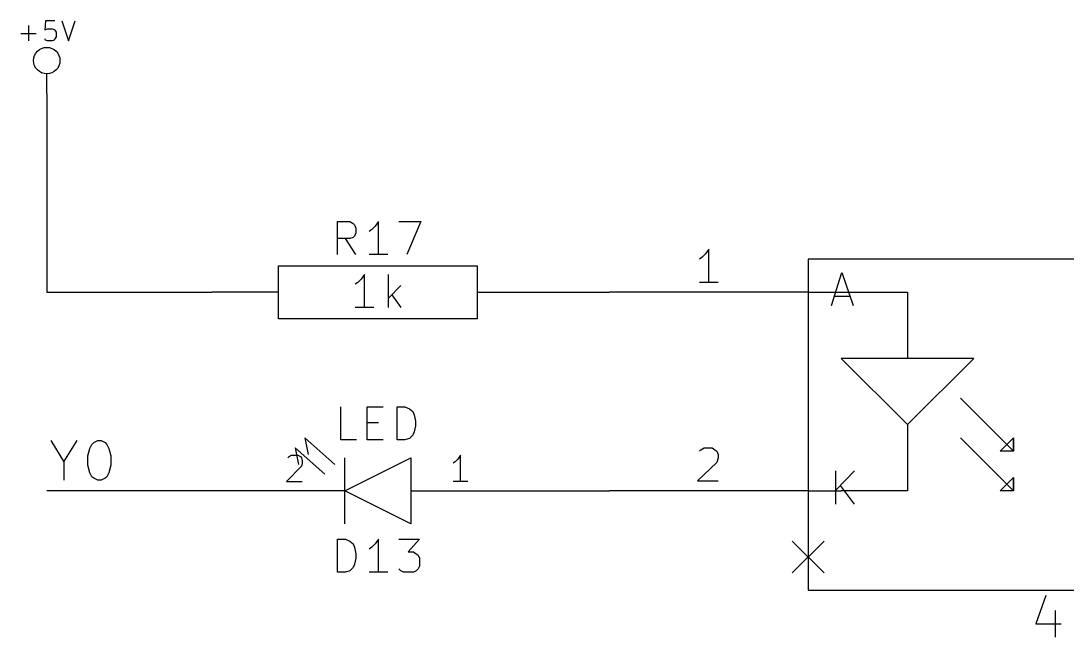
# Model space of a CAD drawing. Extents: x 4000 to 196000, y 4000 to 146000.
# Drawn here: x 136110 to 151910, y 17790 to 27100 of the extents above; entities that cross this region are included whole.
import ezdxf

# ---------------------------------------------------------------- set-up
doc = ezdxf.new("R2010")
doc.units = 0
doc.layers.add('BLACK', color=1, linetype='CONTINUOUS')

msp = doc.modelspace()

# ---------------------------------------------------------------- linework, layer by layer
at = {"layer": 'BLACK'}
for p, q in [((136230, 26800), (136230, 27030)), ((136480, 27100), (136470, 26960)), ((136620, 27100), (136480, 27100)), ((136730, 27100), (136830, 26800)), ((136830, 26800), (136930, 27100)), ((136110, 26910), (136340, 26910)), ((136470, 26960), (136480, 26970)), ((136480, 26970), (136510, 26980)), ((136510, 26980), (136580, 26980)), ((136580, 26980), (136610, 26970)), ((136610, 26970), (136620, 26960)), ((136620, 26960), (136640, 26930)), ((136640, 26860), (136620, 26830)), ((136640, 26930), (136640, 26860)), ((136480, 26810), (136470, 26830)), ((136510, 26800), (136480, 26810)), ((136580, 26800), (136510, 26800)), ((136610, 26810), (136580, 26800)), ((136620, 26830), (136610, 26810)), ((136500, 26000), (136500, 26300)), ((136500, 26000), (136500, 23000)), ((140890, 23570), (140890, 24070)), ((140890, 24070), (141080, 24070)), ((141080, 24070), (141130, 24040)), ((141130, 24040), (141150, 24020)), ((141150, 24020), (141170, 23970)), ((141510, 24070), (141460, 24000)), ((141510, 23570), (141510, 24070)), ((141820, 24070), (142150, 24070)), ((142150, 24070), (141940, 23570)), ((141170, 23900), (141150, 23850)), ((141170, 23970), (141170, 23900)), ((141410, 23950), (141370, 23920)), ((141460, 24000), (141410, 23950)), ((141080, 23810), (140890, 23810)), ((141170, 23570), (141010, 23810)), ((141130, 23830), (141080, 23810)), ((141150, 23850), (141130, 23830)), ((141650, 23570), (141370, 23570)), ((146450, 23580), (146400, 23530)), ((146500, 23650), (146450, 23580)), ((146500, 23150), (146500, 23650)), ((140000, 22600), (140000, 23400)), ((140000, 23400), (143000, 23400)), ((143000, 23400), (143000, 22600)), ((146400, 23530), (146360, 23500)), ((148000, 23500), (148000, 18500)), ((154500, 23500), (148000, 23500)), ((141300, 23270), (141250, 23200)), ((141300, 22770), (141300, 23270)), ((141660, 22770), (141660, 23270)), ((148350, 22800), (148510, 23300)), ((148510, 23300), (148680, 22800)), ((141200, 23150), (141160, 23120)), ((141250, 23200), (141200, 23150)), ((141850, 23100), (141660, 22910)), ((146640, 23150), (146360, 23150)), ((136500, 23000), (139000, 23000)), ((140000, 23000), (139000, 23000)), ((141710, 22960), (141850, 22770)), ((143000, 23000), (144000, 23000)), ((144000, 23000), (145000, 23000)), ((148000, 23000), (145000, 23000)), ((148000, 23000), (148500, 23000)), ((148400, 22940), (148630, 22940)), ((148500, 23000), (149500, 23000)), ((149500, 23000), (149500, 22000)), ((141440, 22770), (141160, 22770)), ((143000, 22600), (140000, 22600)), ((149500, 22000), (148500, 22000)), ((148500, 22000), (149500, 21000)), ((149500, 21000), (150500, 22000)), ((150500, 22000), (149500, 22000)), ((150300, 21400), (151100, 20600)), ((140940, 20770), (140940, 21270)), ((141340, 20770), (141340, 21270)), ((141340, 21270), (141580, 21270)), ((141790, 20770), (141790, 21270)), ((141790, 21270), (141910, 21270)), ((141910, 21270), (141980, 21240)), ((141980, 21240), (142030, 21200)), ((142030, 21200), (142050, 21150)), ((141340, 21030), (141510, 21030)), ((142050, 21150), (142070, 21050)), ((142070, 21050), (142070, 20980)), ((142050, 20890), (142030, 20840)), ((142070, 20980), (142050, 20890)), ((149500, 21000), (149500, 20000)), ((136560, 20760), (136760, 20440)), ((136760, 20440), (136960, 20760)), ((137150, 20640), (137180, 20700)), ((137180, 20700), (137210, 20730)), ((137210, 20730), (137270, 20760)), ((137270, 20760), (137320, 20760)), ((137320, 20760), (137380, 20730)), ((137380, 20730), (137410, 20700)), ((137410, 20700), (137440, 20640)), ((140850, 20400), (140400, 20800)), ((140400, 20800), (140450, 20550)), ((141180, 20770), (140940, 20770)), ((141580, 20770), (141340, 20770)), ((141910, 20770), (141790, 20770)), ((141980, 20790), (141910, 20770)), ((142030, 20840), (141980, 20790)), ((150300, 20800), (151100, 20000)), ((150900, 20600), (151100, 20800)), ((151100, 20600), (151100, 20800)), ((151100, 20800), (151100, 20600)), ((137120, 20530), (137150, 20640)), ((137440, 20640), (137470, 20530)), ((140160, 20520), (140190, 20540)), ((140190, 20540), (140290, 20540)), ((140700, 20250), (140250, 20650)), ((140250, 20650), (140300, 20400)), ((140290, 20540), (140330, 20520)), ((142750, 20540), (142710, 20480)), ((142750, 20140), (142750, 20540)), ((146360, 20600), (146380, 20620)), ((146380, 20620), (146430, 20650)), ((146430, 20650), (146550, 20650)), ((146550, 20650), (146590, 20620)), ((146590, 20620), (146620, 20600)), ((146620, 20600), (146640, 20550)), ((146640, 20550), (146640, 20500)), ((151100, 20600), (150900, 20600)), ((136760, 20440), (136760, 20160)), ((137120, 20390), (137120, 20530)), ((137150, 20270), (137120, 20390)), ((137470, 20390), (137440, 20270)), ((137470, 20530), (137470, 20390)), ((140140, 20500), (140160, 20520)), ((140330, 20520), (140350, 20500)), ((140350, 20500), (140360, 20460)), ((140360, 20420), (140350, 20370)), ((140360, 20460), (140360, 20420)), ((141000, 19500), (141000, 20500)), ((141000, 20000), (142000, 20500)), ((142000, 20500), (142000, 19500)), ((142670, 20440), (142640, 20420)), ((142710, 20480), (142670, 20440)), ((146620, 20430), (146330, 20150)), ((146640, 20500), (146620, 20430)), ((137180, 20210), (137150, 20270)), ((137440, 20270), (137410, 20210)), ((140350, 20370), (140120, 20140)), ((148420, 19800), (148420, 20300)), ((148700, 20300), (148420, 20010)), ((137210, 20190), (137180, 20210)), ((137270, 20160), (137210, 20190)), ((137320, 20160), (137270, 20160)), ((137380, 20190), (137320, 20160)), ((137410, 20210), (137380, 20190)), ((140120, 20140), (140360, 20140)), ((142860, 20140), (142640, 20140)), ((146330, 20150), (146640, 20150)), ((148700, 19800), (148490, 20080)), ((150900, 20000), (151100, 20200)), ((151100, 20000), (151100, 20200)), ((151100, 20200), (151100, 20000)), ((139500, 20000), (136500, 20000)), ((141000, 20000), (139500, 20000)), ((142000, 19500), (141000, 20000)), ((142000, 20000), (143500, 20000)), ((143500, 20000), (145000, 20000)), ((148000, 20000), (145000, 20000)), ((148000, 20000), (148500, 20000)), ((149500, 20000), (148500, 20000)), ((151100, 20000), (150900, 20000)), ((140890, 18770), (140890, 19270)), ((140890, 19270), (141010, 19270)), ((141010, 19270), (141080, 19240)), ((141080, 19240), (141130, 19200)), ((141130, 19200), (141150, 19150)), ((141150, 19150), (141170, 19050)), ((141410, 19150), (141370, 19120)), ((141460, 19200), (141410, 19150)), ((141510, 19270), (141460, 19200)), ((141510, 18770), (141510, 19270)), ((141820, 19270), (142130, 19270)), ((142130, 19270), (141960, 19080)), ((147760, 19240), (148240, 18760)), ((148240, 19240), (147760, 18760)), ((141170, 18980), (141150, 18890)), ((141170, 19050), (141170, 18980)), ((141960, 19080), (142040, 19080)), ((142040, 19080), (142080, 19050)), ((142080, 19050), (142110, 19030)), ((142110, 19030), (142130, 18980)), ((142130, 18980), (142130, 18860)), ((141130, 18840), (141080, 18790)), ((141150, 18890), (141130, 18840)), ((141850, 18790), (141820, 18820)), ((142110, 18820), (142080, 18790)), ((142130, 18860), (142110, 18820)), ((141010, 18770), (140890, 18770)), ((141080, 18790), (141010, 18770)), ((141650, 18770), (141370, 18770)), ((141890, 18770), (141850, 18790)), ((142040, 18770), (141890, 18770)), ((142080, 18790), (142040, 18770)), ((148000, 18500), (154500, 18500)), ((151590, 18420), (151440, 17990)), ((151730, 18190), (151730, 17790)), ((151440, 17990), (151820, 17990))]:
    msp.add_line(p, q, dxfattribs=at)
msp.add_circle((136500, 26500), 200, dxfattribs=at)

doc.saveas('drawing.dxf')
